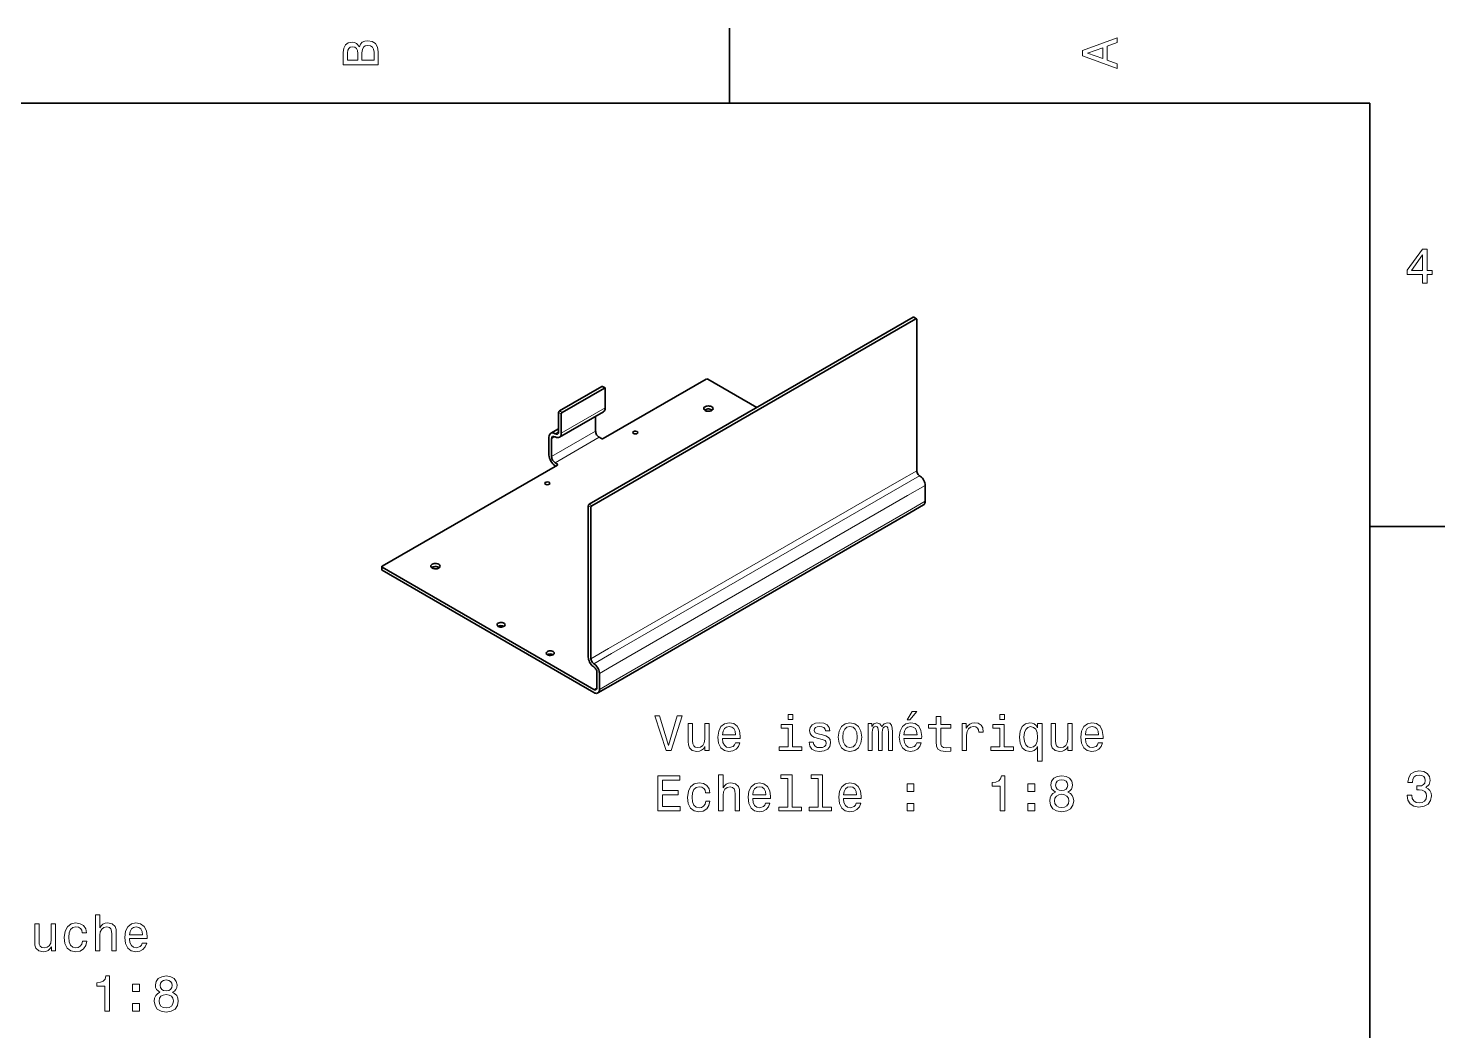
# Model space of a CAD drawing. Extents: x 0 to 297, y 0 to 210.
# Drawn here: x 152.3 to 294.5, y 106.9 to 207.5 of the extents above; entities that cross this region are included whole.
import ezdxf

# ---------------------------------------------------------------- set-up
doc = ezdxf.new("R2010")
doc.units = 0

msp = doc.modelspace()

# ---------------------------------------------------------------- linework, layer by layer
at = {"color": 7, "lineweight": 35, "ltscale": 0.1875}
for p, q in [((222.699997, 200), (222.699997, 207.5)), ((287, 157.5), (294.5, 157.5))]:
    msp.add_line(p, q, dxfattribs=at)
at = {"color": 7, "lineweight": 35}
for p, q in [((287, 200), (10, 200)), ((287, 10), (287, 200)), ((241.145447, 178.496429), (208.61853, 159.71701)), ((241.410614, 178.343338), (208.883698, 159.563919)), ((187.820755, 153.496323), (205.419495, 163.656967)), ((211.248505, 141.791656), (240.416656, 158.631897)), ((187.820755, 153.394272), (209.08699, 141.116196)), ((209.08699, 140.810013), (187.820755, 153.088074))]:
    msp.add_line(p, q, dxfattribs=at)
at = {"color": 7, "lineweight": 13, "ltscale": 0.007655}
for p, q in [((241.410614, 178.343338), (241.145447, 178.496429)), ((210.14827, 171.388168), (209.883102, 171.54126)), ((205.817245, 168.785583), (205.552078, 168.938675)), ((205.90564, 168.938675), (205.640472, 169.091766)), ((208.795319, 159.410828), (208.530151, 159.563919)), ((208.883698, 159.563919), (208.61853, 159.71701)), ((187.820755, 153.088074), (187.820755, 153.394272))]:
    msp.add_line(p, q, dxfattribs=at)
at = {"color": 7, "lineweight": 35, "ltscale": 0.007655}
for p, q in [((241.473114, 178.349533), (241.207947, 178.502625)), ((210.21077, 171.394363), (209.945602, 171.547455)), ((187.784149, 153.139114), (187.784149, 153.445297))]:
    msp.add_line(p, q, dxfattribs=at)
at = {"color": 7, "lineweight": 35, "ltscale": 0.380181}
for p, q in [((241.498993, 163.085068), (241.498993, 178.292313)), ((208.530151, 144.356674), (208.530151, 159.563919)), ((208.795319, 159.410828), (208.795319, 144.203583))]:
    msp.add_line(p, q, dxfattribs=at)
at = {"color": 7, "lineweight": 35, "ltscale": 0.298259}
msp.add_line((210.015686, 166.310577), (220.347672, 172.275757), dxfattribs=at)
at = {"color": 7, "lineweight": 35, "ltscale": 0.142122}
msp.add_line((225.447693, 169.433304), (220.524445, 172.275757), dxfattribs=at)
at = {"color": 7, "lineweight": 35, "ltscale": 0.122474}
for p, q in [((209.883102, 171.54126), (205.640472, 169.091766)), ((210.14827, 171.388168), (205.90564, 168.938675))]:
    msp.add_line(p, q, dxfattribs=at)
at = {"color": 7, "lineweight": 35, "ltscale": 0.048479}
for p, q in [((210.236664, 171.337143), (210.236664, 169.397964)), ((205.552078, 166.999496), (205.552078, 168.938675)), ((205.817245, 168.785583), (205.817245, 166.846405))]:
    msp.add_line(p, q, dxfattribs=at)
at = {"color": 7, "lineweight": 13, "ltscale": 0.127578}
for p, q in [((210.236664, 169.397964), (205.817245, 166.846405)), ((209.264389, 167.050537), (204.844971, 164.498978)), ((209.61795, 166.438156), (205.198517, 163.886612))]:
    msp.add_line(p, q, dxfattribs=at)
at = {"color": 7, "lineweight": 35, "ltscale": 0.127578}
msp.add_line((210.05545, 168.997406), (205.636017, 166.445847), dxfattribs=at)
at = {"color": 7, "lineweight": 35, "ltscale": 0.037254}
msp.add_line((209.264389, 168.54068), (209.264389, 167.050537), dxfattribs=at)
at = {"color": 7, "lineweight": 35, "ltscale": 0.044652}
for p, q in [((204.579803, 164.652069), (204.579803, 166.438156)), ((204.844971, 166.285065), (204.844971, 164.498978))]:
    msp.add_line(p, q, dxfattribs=at)
at = {"color": 7, "lineweight": 35, "ltscale": 0.022836}
msp.add_line((205.552078, 167.295425), (204.761017, 166.838715), dxfattribs=at)
at = {"color": 7, "lineweight": 13, "ltscale": 0.010206}
for p, q in [((205.198517, 166.489182), (204.844971, 166.285065)), ((205.552078, 166.999496), (205.198517, 166.79538))]:
    msp.add_line(p, q, dxfattribs=at)
at = {"color": 7, "lineweight": 35, "ltscale": 0.006379}
for p, q in [((209.61795, 166.438156), (209.838913, 166.310577)), ((205.198517, 163.886612), (205.419495, 163.759033))]:
    msp.add_line(p, q, dxfattribs=at)
at = {"color": 7, "lineweight": 35, "ltscale": 0.001276}
msp.add_line((205.242722, 163.554901), (205.198517, 163.580414), dxfattribs=at)
at = {"color": 7, "lineweight": 13, "ltscale": 0.002552}
msp.add_line((205.419495, 163.656967), (205.419495, 163.759033), dxfattribs=at)
at = {"color": 7, "lineweight": 13, "ltscale": 0.051031}
for p, q in [((239.731232, 162.064438), (241.498993, 163.085068)), ((240.022919, 161.559235), (241.79068, 162.579849)), ((240.579758, 160.594742), (242.347534, 161.615372)), ((240.579758, 158.992371), (242.347534, 160.013)), ((210.56308, 145.224197), (208.795319, 144.203583)), ((210.854767, 144.718994), (209.08699, 143.698364)), ((211.411606, 143.754501), (209.643845, 142.733887)), ((211.411606, 142.15213), (209.643845, 141.131516))]:
    msp.add_line(p, q, dxfattribs=at)
at = {"color": 7, "lineweight": 13}
for p, q in [((239.731232, 162.064438), (210.56308, 145.224197)), ((240.022919, 161.559235), (210.854767, 144.718994)), ((240.579758, 160.594742), (211.411606, 143.754501)), ((240.579758, 158.992371), (211.411606, 142.15213))]:
    msp.add_line(p, q, dxfattribs=at)
at = {"color": 7, "lineweight": 35, "ltscale": 0.040059}
for p, q in [((242.347534, 160.013), (242.347534, 161.615372)), ((209.378677, 141.284607), (209.378677, 142.886978)), ((209.643845, 142.733887), (209.643845, 141.131516))]:
    msp.add_line(p, q, dxfattribs=at)
at = {"color": 7, "lineweight": 35, "ltscale": 0.051031}
for p, q in [((240.416656, 158.631897), (242.184418, 159.652512)), ((211.248505, 141.791656), (209.480728, 140.771027))]:
    msp.add_line(p, q, dxfattribs=at)
at = {"color": 7, "lineweight": 13, "ltscale": 0.00842}
msp.add_line((209.378677, 141.284607), (209.08699, 141.116196), dxfattribs=at)
at = {"color": 7, "lineweight": 13}
for points in [[(185.542007, 205.630417), (185.249496, 205.983429), (185.052811, 206.074219), (184.81073, 206.104477), (184.432495, 206.03891), (184.160156, 205.842224), (183.993729, 205.524506), (183.933212, 205.080704), (183.933212, 203.835022), (187.433212, 203.835022), (187.433212, 205.151306), (187.36261, 205.620331), (187.155838, 205.968307), (186.828018, 206.185165), (186.384216, 206.260818), (186.08667, 206.215424), (185.839554, 206.094391), (185.65799, 205.897705)], [(261.633209, 203.466858), (261.633209, 203.930847), (260.604401, 204.298996), (260.604401, 205.695969), (261.633209, 206.064133), (261.633209, 206.538193), (258.128174, 205.257217), (258.128174, 204.742798)], [(185.385666, 204.984879), (185.385666, 204.298996), (184.351807, 204.298996), (184.351807, 205.025223), (184.382065, 205.297562), (184.472839, 205.489197), (184.629181, 205.605194), (184.86116, 205.645538), (185.093155, 205.600143), (185.254532, 205.479111), (185.355408, 205.272339)], [(187.014618, 205.095825), (187.014618, 204.298996), (185.809296, 204.298996), (185.809296, 205.050446), (185.844589, 205.368164), (185.9505, 205.595108), (186.132065, 205.731277), (186.394302, 205.776657), (186.671692, 205.731277), (186.863327, 205.605194), (186.979324, 205.393372)], [(260.17572, 204.460388), (258.632477, 205), (260.17572, 205.539627)], [(292.277374, 181.916794), (292.731262, 181.916794), (292.731262, 182.784225), (293.23056, 182.784225), (293.23056, 183.187683), (292.731262, 183.187683), (292.731262, 185.341141), (292.272339, 185.341141), (290.739197, 183.228027), (290.739197, 182.784225), (292.277374, 182.784225)], [(291.162842, 183.187683), (292.277374, 184.756134), (292.277374, 183.187683)], [(217.46138, 138.489594), (216.583847, 135.509033), (215.681122, 138.489594), (215.202011, 138.489594), (216.331696, 134.984543), (216.836014, 134.984543), (217.940475, 138.489594)], [(229.055756, 138.605576), (228.586731, 138.605576), (228.586731, 138.101257), (229.055756, 138.101257)], [(240.524048, 138.060913), (240.821609, 138.060913), (241.522614, 138.918259), (241.028381, 138.918259)], [(243.459213, 137.22374), (243.459213, 135.867111), (243.489471, 135.428345), (243.630676, 135.125748), (243.913101, 134.949234), (244.392212, 134.888718), (244.916702, 134.91394), (244.916702, 135.297226), (244.533417, 135.266968), (244.18544, 135.307312), (243.99884, 135.433395), (243.918152, 135.645203), (243.903015, 135.942749), (243.903015, 137.22374), (244.916702, 137.22374), (244.916702, 137.601974), (243.903015, 137.601974), (243.903015, 138.393768), (243.459213, 138.393768), (243.459213, 137.601974), (242.692642, 137.601974), (242.692642, 137.22374)], [(250.307922, 138.605576), (249.838898, 138.605576), (249.838898, 138.101257), (250.307922, 138.101257)], [(220.663818, 137.692749), (220.220016, 137.692749), (220.220016, 136.129349), (220.169586, 135.766251), (220.023331, 135.503998), (219.796387, 135.342606), (219.49884, 135.292175), (219.26181, 135.33252), (219.110504, 135.453568), (219.02478, 135.660339), (219.004608, 135.952835), (219.004608, 137.692749), (218.560791, 137.692749), (218.560791, 135.912491), (218.575928, 135.554428), (218.671753, 135.256882), (218.964264, 134.984543), (219.433273, 134.888718), (219.68544, 134.924026), (219.902298, 135.014801), (220.088898, 135.171143), (220.240189, 135.398087), (220.240189, 134.984543), (220.663818, 134.984543)], [(222.000275, 136.210052), (223.775497, 136.210052), (223.780533, 136.416824), (223.699844, 136.996796), (223.477951, 137.430511), (223.124924, 137.692749), (222.655899, 137.788574), (222.19696, 137.687714), (221.843933, 137.405289), (221.616989, 136.946365), (221.536301, 136.341171), (221.611954, 135.720856), (221.838898, 135.266968), (222.186874, 134.984543), (222.640778, 134.888718), (223.034149, 134.954285), (223.356903, 135.125748), (223.593933, 135.398087), (223.730103, 135.7612), (223.291351, 135.7612), (223.200562, 135.559464), (223.069443, 135.408173), (222.696243, 135.28714), (222.408783, 135.342606), (222.191925, 135.519119), (222.050705, 135.806595), (222.000275, 136.194916)], [(222.000275, 136.583252), (222.055756, 136.931229), (222.191925, 137.188431), (222.398697, 137.344772), (222.671036, 137.400253), (222.938324, 137.344772), (223.145096, 137.188431), (223.271179, 136.931229), (223.316559, 136.583252)], [(229.040619, 135.357742), (229.040619, 137.601974), (227.900848, 137.601974), (227.900848, 137.22374), (228.596817, 137.22374), (228.596817, 135.357742), (227.689041, 135.357742), (227.689041, 134.984543), (229.958496, 134.984543), (229.958496, 135.357742)], [(232.046387, 136.56308), (231.617722, 136.66394), (231.299988, 136.779938), (231.194092, 137.016968), (231.22435, 137.183395), (231.330246, 137.304428), (231.501724, 137.380081), (231.74884, 137.410339), (231.98587, 137.380081), (232.17247, 137.289291), (232.293503, 137.153137), (232.343933, 136.971573), (232.777664, 136.971573), (232.777664, 136.981659), (232.702011, 137.309464), (232.495239, 137.566681), (232.17247, 137.728058), (231.74884, 137.788574), (231.32016, 137.728058), (231.007477, 137.56163), (230.810791, 137.314514), (230.750275, 137.001831), (230.79567, 136.699234), (230.936874, 136.487427), (231.168869, 136.336121), (231.50676, 136.230225), (232.001007, 136.109177), (232.303589, 135.983109), (232.384277, 135.882233), (232.414551, 135.730942), (232.369156, 135.544342), (232.248123, 135.403137), (232.051437, 135.312347), (231.789185, 135.282089), (231.51181, 135.312347), (231.310074, 135.418259), (231.17392, 135.589737), (231.118439, 135.826767), (230.689758, 135.826767), (230.760361, 135.423309), (230.967133, 135.130798), (231.294952, 134.954285), (231.74884, 134.888718), (232.2229, 134.954285), (232.570892, 135.130798), (232.7827, 135.413223), (232.858353, 135.781372), (232.802872, 136.099091), (232.64653, 136.315948), (232.389328, 136.457169)], [(233.624924, 136.336121), (233.705612, 135.720856), (233.937592, 135.266968), (234.305756, 134.984543), (234.799988, 134.888718), (235.289185, 134.984543), (235.657349, 135.261917), (235.889328, 135.715805), (235.975067, 136.336121), (235.889328, 136.951401), (235.657349, 137.410339), (235.289185, 137.687714), (234.799988, 137.788574), (234.305756, 137.687714), (233.937592, 137.405289), (233.705612, 136.951401)], [(234.078812, 136.341171), (234.124207, 136.795059), (234.265411, 137.122864), (234.492355, 137.3246), (234.799988, 137.395203), (235.102585, 137.3246), (235.329529, 137.127914), (235.470734, 136.795059), (235.521179, 136.341171), (235.470734, 135.882233), (235.329529, 135.549377), (235.102585, 135.347656), (234.799988, 135.282089), (234.492355, 135.347656), (234.265411, 135.549377), (234.124207, 135.882233)], [(236.615555, 134.984543), (237.024063, 134.984543), (237.024063, 136.795059), (237.049271, 137.067398), (237.124924, 137.264084), (237.240921, 137.380081), (237.392212, 137.425461), (237.513245, 137.385117), (237.593933, 137.284256), (237.634293, 137.112778), (237.649414, 136.885834), (237.649414, 134.984543), (238.0327, 134.984543), (238.0327, 136.795059), (238.057922, 137.062347), (238.13356, 137.259033), (238.254608, 137.380081), (238.405899, 137.425461), (238.526932, 137.385117), (238.607635, 137.284256), (238.658066, 136.885834), (238.658066, 134.984543), (239.066559, 134.984543), (239.066559, 136.855576), (239.041351, 137.243912), (238.960663, 137.541458), (238.799271, 137.723022), (238.537018, 137.788574), (238.229385, 137.687714), (237.992355, 137.395203), (237.805756, 137.682663), (237.493073, 137.788574), (237.205612, 137.687714), (237.008926, 137.405289), (237.008926, 137.692749), (236.615555, 137.692749)], [(240.216415, 136.210052), (241.991638, 136.210052), (241.996674, 136.416824), (241.915985, 136.996796), (241.694092, 137.430511), (241.341064, 137.692749), (240.87204, 137.788574), (240.413101, 137.687714), (240.060074, 137.405289), (239.83313, 136.946365), (239.752441, 136.341171), (239.828094, 135.720856), (240.055038, 135.266968), (240.403015, 134.984543), (240.856903, 134.888718), (241.250275, 134.954285), (241.573044, 135.125748), (241.810074, 135.398087), (241.946243, 135.7612), (241.507477, 135.7612), (241.416702, 135.559464), (241.285583, 135.408173), (240.912384, 135.28714), (240.624924, 135.342606), (240.408066, 135.519119), (240.266846, 135.806595), (240.216415, 136.194916)], [(240.216415, 136.583252), (240.271896, 136.931229), (240.408066, 137.188431), (240.614838, 137.344772), (240.887177, 137.400253), (241.154465, 137.344772), (241.361237, 137.188431), (241.487305, 136.931229), (241.5327, 136.583252)], [(246.066559, 134.984543), (246.510361, 134.984543), (246.510361, 136.532806), (246.555756, 136.906006), (246.691925, 137.173309), (246.913818, 137.334686), (247.211365, 137.390167), (247.433273, 137.354858), (247.599701, 137.253998), (247.700562, 137.08252), (247.73587, 136.85054), (248.184723, 136.85054), (248.124207, 137.259033), (247.957764, 137.551544), (247.680389, 137.728058), (247.302155, 137.788574), (247.044952, 137.74823), (246.823044, 137.647369), (246.626358, 137.475891), (246.470016, 137.243912), (246.470016, 137.692749), (246.066559, 137.692749)], [(250.292786, 135.357742), (250.292786, 137.601974), (249.153015, 137.601974), (249.153015, 137.22374), (249.848984, 137.22374), (249.848984, 135.357742), (248.941193, 135.357742), (248.941193, 134.984543), (251.210648, 134.984543), (251.210648, 135.357742)], [(253.636444, 137.27417), (253.480103, 137.501114), (253.303589, 137.662491), (253.096817, 137.753281), (252.859787, 137.788574), (252.431122, 137.687714), (252.098267, 137.405289), (251.881409, 136.951401), (251.805756, 136.341171), (251.881409, 135.725891), (252.098267, 135.272003), (252.431122, 134.984543), (252.859787, 134.888718), (253.096817, 134.918976), (253.298553, 135.004715), (253.475067, 135.161057), (253.636444, 135.398087), (253.636444, 133.935547), (254.080246, 133.935547), (254.080246, 137.692749), (253.636444, 137.692749)], [(252.259644, 136.341171), (252.305023, 136.790024), (252.446243, 137.117828), (252.658051, 137.31955), (252.93544, 137.390167), (253.227936, 137.31955), (253.449844, 137.122864), (253.580963, 136.795059), (253.631409, 136.341171), (253.580963, 135.882233), (253.449844, 135.554428), (253.227936, 135.352692), (252.93544, 135.28714), (252.658051, 135.352692), (252.446243, 135.554428), (252.305023, 135.887283)], [(257.0961, 137.692749), (256.652283, 137.692749), (256.652283, 136.129349), (256.601868, 135.766251), (256.455597, 135.503998), (256.228668, 135.342606), (255.931107, 135.292175), (255.694077, 135.33252), (255.542786, 135.453568), (255.457047, 135.660339), (255.436874, 135.952835), (255.436874, 137.692749), (254.993073, 137.692749), (254.993073, 135.912491), (255.008209, 135.554428), (255.104019, 135.256882), (255.39653, 134.984543), (255.865555, 134.888718), (256.117706, 134.924026), (256.334564, 135.014801), (256.521179, 135.171143), (256.672455, 135.398087), (256.672455, 134.984543), (257.0961, 134.984543)], [(258.432556, 136.210052), (260.207764, 136.210052), (260.212799, 136.416824), (260.132111, 136.996796), (259.910217, 137.430511), (259.55719, 137.692749), (259.088165, 137.788574), (258.629242, 137.687714), (258.276215, 137.405289), (258.049255, 136.946365), (257.968567, 136.341171), (258.04422, 135.720856), (258.271179, 135.266968), (258.619141, 134.984543), (259.073029, 134.888718), (259.466431, 134.954285), (259.789185, 135.125748), (260.026215, 135.398087), (260.162384, 135.7612), (259.723633, 135.7612), (259.632843, 135.559464), (259.501709, 135.408173), (259.12851, 135.28714), (258.841064, 135.342606), (258.624207, 135.519119), (258.482971, 135.806595), (258.432556, 136.194916)], [(258.432556, 136.583252), (258.488037, 136.931229), (258.624207, 137.188431), (258.830963, 137.344772), (259.103302, 137.400253), (259.370605, 137.344772), (259.577362, 137.188431), (259.70343, 136.931229), (259.74884, 136.583252)], [(215.52478, 128.937714), (217.74379, 128.937714), (217.74379, 129.361343), (215.988754, 129.361343), (215.988754, 130.546509), (217.552155, 130.546509), (217.552155, 130.965088), (215.988754, 130.965088), (215.988754, 132.014084), (217.703445, 132.014084), (217.703445, 132.437714), (215.52478, 132.437714)], [(221.611954, 128.937714), (222.055756, 128.937714), (222.055756, 130.501114), (222.101151, 130.859177), (222.247391, 131.121429), (222.47435, 131.282822), (222.776932, 131.343338), (223.019012, 131.292908), (223.170303, 131.156738), (223.245956, 130.929794), (223.271179, 130.627197), (223.271179, 128.937714), (223.714981, 128.937714), (223.714981, 130.717972), (223.694809, 131.07605), (223.604019, 131.373596), (223.306473, 131.64592), (222.842499, 131.741745), (222.590332, 131.706451), (222.373474, 131.610626), (222.191925, 131.45932), (222.055756, 131.252548), (222.055756, 132.558746), (221.611954, 132.558746)], [(228.566559, 132.185547), (228.566559, 129.310913), (227.653732, 129.310913), (227.653732, 128.937714), (229.918152, 128.937714), (229.918152, 129.310913), (229.010361, 129.310913), (229.010361, 132.558746), (227.87059, 132.558746), (227.87059, 132.185547)], [(231.602585, 132.185547), (231.602585, 129.310913), (230.689758, 129.310913), (230.689758, 128.937714), (232.954163, 128.937714), (232.954163, 129.310913), (232.046387, 129.310913), (232.046387, 132.558746), (230.906616, 132.558746), (230.906616, 132.185547)], [(249.889328, 128.937714), (250.348267, 128.937714), (250.348267, 132.462936), (250.005325, 132.462936), (249.914551, 132.155289), (249.732986, 131.948517), (249.455612, 131.827484), (249.072327, 131.78714), (249.072327, 131.429062), (249.889328, 131.429062)], [(255.426788, 130.823883), (255.169586, 130.682663), (254.993073, 130.485977), (254.882126, 130.238861), (254.846817, 129.941315), (254.927505, 129.492462), (255.1595, 129.144485), (255.537735, 128.922577), (256.052155, 128.836853), (256.561523, 128.922577), (256.939758, 129.144485), (257.171753, 129.492462), (257.257477, 129.941315), (257.217133, 130.238861), (257.111237, 130.485977), (256.929688, 130.682663), (256.677521, 130.823883), (256.879242, 130.944916), (257.020447, 131.111343), (257.106171, 131.31308), (257.136444, 131.560196), (257.055756, 131.918259), (256.843933, 132.205719), (256.501007, 132.392319), (256.052155, 132.462936), (255.598267, 132.392319), (255.25531, 132.205719), (255.038452, 131.918259), (254.962814, 131.560196), (254.988037, 131.31308), (255.073761, 131.111343)], [(290.729126, 130.51622), (290.729126, 130.480911), (290.809814, 129.996765), (291.046844, 129.633652), (291.420044, 129.401657), (291.914276, 129.315933), (292.438782, 129.401657), (292.832153, 129.623566), (293.08429, 129.976593), (293.175079, 130.430481), (293.134735, 130.728027), (293.023773, 130.970108), (292.842224, 131.156708), (292.600159, 131.292877), (292.927948, 131.565216), (293.043945, 131.998932), (292.968292, 132.392303), (292.751434, 132.68985), (292.398407, 132.87645), (291.914276, 132.942017), (291.460388, 132.861313), (291.112396, 132.63942), (290.885468, 132.286392), (290.809814, 131.817368), (290.809814, 131.782074), (291.258636, 131.782074), (291.299011, 132.104828), (291.430115, 132.336823), (291.641937, 132.478027), (291.939484, 132.528473), (292.201721, 132.488113), (292.393372, 132.382217), (292.509369, 132.210739), (292.554749, 131.97876), (292.509369, 131.731628), (292.388336, 131.565216), (292.176514, 131.46434), (291.889069, 131.434082), (291.692383, 131.439133), (291.692383, 131.04071), (291.939484, 131.050797), (292.257202, 131.005417), (292.494232, 130.884369), (292.635468, 130.687683), (292.685883, 130.430481), (292.630402, 130.13797), (292.484161, 129.921112), (292.252167, 129.784943), (291.944519, 129.739563), (291.626801, 129.789993), (291.394806, 129.941284), (291.248566, 130.183365), (291.193085, 130.51622)], [(220.300705, 130.74823), (220.739471, 130.74823), (220.648697, 131.151688), (220.431839, 131.469421), (220.093933, 131.666107), (219.655182, 131.741745), (219.171036, 131.640884), (218.802872, 131.358459), (218.570892, 130.899536), (218.490189, 130.284256), (218.565842, 129.674026), (218.792786, 129.220139), (219.150848, 128.937714), (219.640045, 128.841888), (220.073761, 128.917542), (220.411667, 129.129349), (220.643646, 129.462204), (220.744522, 129.906006), (220.320892, 129.906006), (220.245239, 129.623596), (220.104019, 129.411774), (219.902298, 129.280655), (219.655182, 129.240311), (219.347549, 129.305862), (219.125641, 129.507599), (218.989471, 129.835403), (218.944077, 130.299377), (218.989471, 130.753281), (219.130676, 131.081085), (219.357635, 131.282822), (219.655182, 131.353424), (219.917419, 131.308029), (220.114105, 131.192032), (220.245239, 131.000397)], [(225.036301, 130.163223), (226.811523, 130.163223), (226.816559, 130.369995), (226.73587, 130.949966), (226.513962, 131.383682), (226.16095, 131.64592), (225.691925, 131.741745), (225.232986, 131.640884), (224.879959, 131.358459), (224.653015, 130.899536), (224.572327, 130.294342), (224.64798, 129.674026), (224.874924, 129.220139), (225.2229, 128.937714), (225.676788, 128.841888), (226.07016, 128.907455), (226.392929, 129.078918), (226.629959, 129.351257), (226.766129, 129.714371), (226.327362, 129.714371), (226.236588, 129.512634), (226.105469, 129.361343), (225.732269, 129.240311), (225.444809, 129.295776), (225.227951, 129.47229), (225.086731, 129.759766), (225.036301, 130.148087)], [(225.036301, 130.536423), (225.091782, 130.884399), (225.227951, 131.141602), (225.434723, 131.297943), (225.707047, 131.353424), (225.97435, 131.297943), (226.181122, 131.141602), (226.30719, 130.884399), (226.352585, 130.536423)], [(234.144379, 130.163223), (235.919586, 130.163223), (235.924637, 130.369995), (235.843933, 130.949966), (235.62204, 131.383682), (235.269012, 131.64592), (234.799988, 131.741745), (234.341064, 131.640884), (233.988037, 131.358459), (233.761093, 130.899536), (233.680389, 130.294342), (233.756042, 129.674026), (233.982986, 129.220139), (234.330978, 128.937714), (234.784866, 128.841888), (235.178238, 128.907455), (235.501007, 129.078918), (235.738037, 129.351257), (235.874207, 129.714371), (235.43544, 129.714371), (235.344666, 129.512634), (235.213531, 129.361343), (234.840332, 129.240311), (234.552872, 129.295776), (234.336014, 129.47229), (234.194809, 129.759766), (234.144379, 130.148087)], [(234.144379, 130.536423), (234.199844, 130.884399), (234.336014, 131.141602), (234.542786, 131.297943), (234.815125, 131.353424), (235.082413, 131.297943), (235.289185, 131.141602), (235.415268, 130.884399), (235.460663, 130.536423)], [(240.524048, 130.894485), (241.220016, 130.894485), (241.220016, 131.64592), (240.524048, 131.64592)], [(252.668152, 130.894485), (253.364105, 130.894485), (253.364105, 131.64592), (252.668152, 131.64592)], [(255.441925, 131.519852), (255.482269, 131.741745), (255.603302, 131.913223), (255.794952, 132.019119), (256.052155, 132.059479), (256.304321, 132.019119), (256.495941, 131.913223), (256.617004, 131.741745), (256.662384, 131.519852), (256.617004, 131.292908), (256.495941, 131.116394), (256.304321, 131.000397), (256.052155, 130.965088), (255.794952, 131.005432), (255.603302, 131.116394), (255.482269, 131.292908)], [(240.524048, 128.937714), (241.220016, 128.937714), (241.220016, 129.689148), (240.524048, 129.689148)], [(252.668152, 128.937714), (253.364105, 128.937714), (253.364105, 129.689148), (252.668152, 129.689148)], [(255.330963, 129.951401), (255.376358, 130.218689), (255.522614, 130.420425), (255.749557, 130.551544), (256.052155, 130.596939), (256.349701, 130.551544), (256.57666, 130.420425), (256.7229, 130.218689), (256.773315, 129.951401), (256.7229, 129.66394), (256.57666, 129.447083), (256.349701, 129.305862), (256.052155, 129.260483), (255.749557, 129.305862), (255.522614, 129.447083), (255.376358, 129.66394)], [(159.039673, 114.880005), (159.483459, 114.880005), (159.483459, 116.443405), (159.528854, 116.801476), (159.67511, 117.063721), (159.902054, 117.225105), (160.204651, 117.285622), (160.446716, 117.235191), (160.598022, 117.099022), (160.673676, 116.872078), (160.698883, 116.569489), (160.698883, 114.880005), (161.1427, 114.880005), (161.1427, 116.660263), (161.122513, 117.018333), (161.031738, 117.315887), (160.734192, 117.588219), (160.270218, 117.684036), (160.018051, 117.648735), (159.801193, 117.552917), (159.619629, 117.401619), (159.483459, 117.194847), (159.483459, 118.501045), (159.039673, 118.501045)], [(155.055511, 117.588219), (154.61171, 117.588219), (154.61171, 116.024818), (154.561279, 115.661705), (154.415024, 115.39946), (154.18808, 115.238075), (153.890533, 115.187645), (153.653503, 115.227989), (153.502197, 115.349022), (153.416473, 115.555794), (153.396301, 115.848305), (153.396301, 117.588219), (152.952484, 117.588219), (152.952484, 115.807961), (152.967621, 115.44989), (153.063446, 115.152336), (153.355957, 114.880005), (153.824966, 114.784187), (154.077133, 114.819489), (154.293991, 114.910263), (154.480591, 115.066605), (154.631882, 115.293549), (154.631882, 114.880005), (155.055511, 114.880005)], [(157.728424, 116.690521), (158.167191, 116.690521), (158.076416, 117.093979), (157.859558, 117.411705), (157.521652, 117.608391), (157.082886, 117.684036), (156.59874, 117.583176), (156.230591, 117.300751), (155.998596, 116.84182), (155.917908, 116.226547), (155.993561, 115.616318), (156.220505, 115.162422), (156.578568, 114.880005), (157.067764, 114.784187), (157.50148, 114.859833), (157.839386, 115.071648), (158.071365, 115.404503), (158.172226, 115.848305), (157.748596, 115.848305), (157.672943, 115.565887), (157.531738, 115.354065), (157.330017, 115.222946), (157.082886, 115.182602), (156.775253, 115.248161), (156.55336, 115.44989), (156.417191, 115.777702), (156.371796, 116.241676), (156.417191, 116.695564), (156.558395, 117.023376), (156.785339, 117.225105), (157.082886, 117.295708), (157.345139, 117.25032), (157.541824, 117.134331), (157.672943, 116.942688)], [(162.46402, 116.105507), (164.239227, 116.105507), (164.244278, 116.312279), (164.163574, 116.89225), (163.941681, 117.325974), (163.588654, 117.588219), (163.119629, 117.684036), (162.660706, 117.583176), (162.307678, 117.300751), (162.080734, 116.84182), (162.000031, 116.236633), (162.075684, 115.616318), (162.302628, 115.162422), (162.65062, 114.880005), (163.104507, 114.784187), (163.497879, 114.849747), (163.820648, 115.021217), (164.057678, 115.293549), (164.193848, 115.656662), (163.755081, 115.656662), (163.664307, 115.454933), (163.533173, 115.303635), (163.159973, 115.182602), (162.872513, 115.238075), (162.655655, 115.414589), (162.51445, 115.702049), (162.46402, 116.090378)], [(162.46402, 116.478706), (162.519485, 116.826691), (162.655655, 117.083893), (162.862427, 117.240234), (163.134766, 117.295708), (163.402054, 117.240234), (163.608826, 117.083893), (163.734909, 116.826691), (163.780304, 116.478706)], [(159.992828, 108.833176), (160.451767, 108.833176), (160.451767, 112.358391), (160.108826, 112.358391), (160.018051, 112.050758), (159.836487, 111.843979), (159.559113, 111.722946), (159.175827, 111.682602), (159.175827, 111.324532), (159.992828, 111.324532)], [(165.530304, 110.719345), (165.273102, 110.578133), (165.096588, 110.381447), (164.985626, 110.134331), (164.950317, 109.836777), (165.031021, 109.387932), (165.263, 109.039948), (165.641251, 108.818047), (166.155655, 108.732307), (166.665024, 108.818047), (167.043274, 109.039948), (167.275253, 109.387932), (167.360992, 109.836777), (167.320648, 110.134331), (167.214737, 110.381447), (167.033173, 110.578133), (166.781021, 110.719345), (166.982742, 110.840378), (167.123962, 111.006805), (167.209686, 111.208534), (167.23996, 111.455658), (167.159256, 111.813721), (166.947449, 112.101189), (166.604507, 112.287788), (166.155655, 112.358391), (165.701767, 112.287788), (165.358826, 112.101189), (165.141968, 111.813721), (165.066315, 111.455658), (165.091537, 111.208534), (165.177277, 111.006805)], [(162.771652, 110.789948), (163.467621, 110.789948), (163.467621, 111.541389), (162.771652, 111.541389)], [(165.545425, 111.415306), (165.58577, 111.637207), (165.706818, 111.808678), (165.898453, 111.914589), (166.155655, 111.954933), (166.407822, 111.914589), (166.599457, 111.808678), (166.72049, 111.637207), (166.765884, 111.415306), (166.72049, 111.188362), (166.599457, 111.011848), (166.407822, 110.895859), (166.155655, 110.86055), (165.898453, 110.900902), (165.706818, 111.011848), (165.58577, 111.188362)], [(162.771652, 108.833176), (163.467621, 108.833176), (163.467621, 109.584618), (162.771652, 109.584618)], [(165.434479, 109.846863), (165.479858, 110.114159), (165.626114, 110.315887), (165.853058, 110.447006), (166.155655, 110.492401), (166.453217, 110.447006), (166.680145, 110.315887), (166.826416, 110.114159), (166.876831, 109.846863), (166.826416, 109.559402), (166.680145, 109.342545), (166.453217, 109.201332), (166.155655, 109.155945), (165.853058, 109.201332), (165.626114, 109.342545), (165.479858, 109.559402)]]:
    msp.add_lwpolyline(points, close=True, dxfattribs=at)
at = {"color": 7, "lineweight": 35}
for points in [[(241.79068, 162.579849), (241.715179, 162.634918), (241.644836, 162.709183), (241.584442, 162.797577), (241.538071, 162.894104), (241.508926, 162.992142), (241.498993, 163.085068)], [(242.347534, 161.615372), (242.339081, 161.731918), (242.313965, 161.854675), (242.272934, 161.979935), (242.217239, 162.103882), (242.148605, 162.222763), (242.069107, 162.332962), (241.98114, 162.431122), (241.88739, 162.514267), (241.79068, 162.579849)], [(242.184418, 159.652512), (242.24118, 159.696457), (242.286835, 159.756119), (242.320282, 159.830017), (242.340683, 159.916351), (242.347534, 160.013)], [(209.08699, 143.392181), (208.990295, 143.457779), (208.89653, 143.540909), (208.808563, 143.639069), (208.729065, 143.749268), (208.660431, 143.868149), (208.604752, 143.992096), (208.563721, 144.117355), (208.538589, 144.240128), (208.530151, 144.356674)], [(208.795319, 144.203583), (208.805237, 144.110672), (208.834381, 144.012619), (208.880753, 143.916107), (208.941147, 143.827698), (209.01149, 143.753433), (209.08699, 143.698364)], [(209.08699, 143.698364), (209.183701, 143.632782), (209.277466, 143.549637), (209.365417, 143.451477), (209.444916, 143.341278), (209.51355, 143.222397), (209.569244, 143.09845), (209.610275, 142.97319), (209.635391, 142.850433), (209.643845, 142.733887)], [(209.378677, 142.886978), (209.368744, 142.979889), (209.3396, 143.077942), (209.293243, 143.174454), (209.232834, 143.262863), (209.162491, 143.337128), (209.08699, 143.392181)], [(209.08699, 141.116196), (209.125061, 141.097092), (209.162491, 141.084076), (209.210266, 141.076584), (209.254288, 141.080521), (209.293243, 141.095779)], [(209.480728, 140.771027), (209.414291, 140.743851), (209.339798, 140.734131), (209.259079, 140.742111), (209.174118, 140.767624), (209.08699, 140.810013)], [(209.293243, 141.095779), (209.325928, 141.121887), (209.351349, 141.158035), (209.368744, 141.203156), (209.37619, 141.242081), (209.378677, 141.284607)], [(209.643845, 141.131516), (209.636993, 141.034866), (209.616608, 140.948532), (209.58316, 140.874634), (209.537491, 140.814972), (209.480728, 140.771027)]]:
    msp.add_lwpolyline(points, dxfattribs=at)
for centre, major_axis, start_param, end_param in [((241.145447, 178.394379), (-0.0625, -0.108246), 3.1415926536, 3.926990817), ((241.410614, 178.241272), (-0.0625, -0.108246), 3.1415926536, 3.926990817), ((241.410614, 178.241272), (-0.0625, -0.108246), 2.3561944902, 3.1415926536), ((220.436066, 172.224716), (0.125, 0), 0.7853981634, 2.3561944902), ((209.883102, 171.439194), (-0.0625, -0.108246), 3.1415926536, 3.926990817), ((210.14827, 171.286102), (0.0625, 0.108246), 6.2831853072, 7.0685834706), ((210.14827, 171.286102), (0.0625, 0.108246), 5.4977871438, 6.2831853072), ((209.61795, 169.755173), (-0.4375, 0.757767), 3.1415926536, 3.926990817), ((220.582474, 169.318832), (0.46875, 0), 6.2831853072, 9.4247779608), ((220.582474, 169.318832), (0.46875, 0), 3.1415926536, 3.926990817), ((220.582474, 169.01265), (-0.46875, 0), 3.926990817, 5.6820246607), ((220.582474, 169.318832), (0.46875, 0), 3.926990817, 6.2831853072), ((220.582474, 169.01265), (-0.46875, 0), 3.7427531101, 3.926990817), ((205.640472, 168.989716), (-0.0625, -0.108246), 3.926990817, 5.4977871438), ((205.90564, 168.836609), (0.0625, 0.108246), 0.7853981634, 2.3561944902), ((205.198517, 166.080948), (-0.4375, 0.757767), 0, 0.7853981634), ((205.198517, 166.080948), (-0.4375, 0.757767), 5.4977871438, 6.2831853072), ((205.198517, 166.080948), (-0.25, 0.433014), 6.2831853072, 7.0685834706), ((205.198517, 166.080948), (-0.25, 0.433014), 5.4977871438, 6.2831853072), ((205.198517, 167.203629), (-0.25, 0.433014), 2.3561944902, 3.1415926536), ((205.198517, 167.203629), (-0.4375, 0.757767), 2.3561944902, 3.1415926536), ((205.198517, 167.203629), (-0.25, 0.433014), 3.1415926536, 3.926990817), ((205.198517, 167.203629), (-0.4375, 0.757767), 3.1415926536, 3.926990817), ((209.61795, 166.846405), (-0.25, 0.433014), 0.7853981634, 2.3561944902), ((213.247131, 166.919861), (0.25, 0), 0.7853981634, 3.1415926536), ((213.247131, 166.919861), (0.25, 0), 3.1415926536, 6.2831853072), ((213.247131, 166.919861), (0.25, 0), 0, 0.7853981634), ((209.927307, 166.361618), (0.125, 0), 3.926990817, 5.4977871438), ((205.198517, 164.294861), (-0.4375, 0.757767), 0.7853981634, 2.3561944902), ((205.198517, 164.294861), (-0.25, 0.433014), 0.7853981634, 2.3561944902), ((205.331116, 163.707993), (0.125, 0), 0, 0.7853981634), ((205.331116, 163.707993), (0.125, 0), 5.4977871438, 6.2831853072), ((204.408295, 161.816757), (0.25, 0), 0.7853981634, 3.1415926536), ((204.408295, 161.816757), (0.25, 0), 3.1415926536, 6.2831853072), ((204.408295, 161.816757), (0.25, 0), 0, 0.7853981634), ((208.61853, 159.614944), (-0.0625, -0.108246), 3.926990817, 5.4977871438), ((208.883698, 159.461853), (-0.0625, -0.108246), 3.926990817, 5.4977871438), ((193.182098, 153.499222), (0.46875, 0), 6.2831853072, 9.4247779608), ((187.909149, 153.445297), (0.125, 0), 2.3561944902, 3.1415926536), ((187.909149, 153.445297), (0.125, 0), 3.1415926536, 3.926990817), ((187.909149, 153.139114), (0.125, 0), 3.1415926536, 3.926990817), ((193.182098, 153.499222), (0.46875, 0), 3.1415926536, 3.926990817), ((193.182098, 153.193024), (-0.46875, 0), 3.926990817, 5.6820246607), ((193.182098, 153.499222), (0.46875, 0), 3.926990817, 6.2831853072), ((193.182098, 153.193024), (-0.46875, 0), 3.7427531101, 3.926990817), ((199.772186, 147.616791), (0.399994, 0), 0, 3.1415926536), ((199.772186, 147.616791), (0.399994, 0), 3.1415926536, 3.926990817), ((199.772186, 147.310608), (-0.399994, 0), 3.926990817, 5.5586420181), ((199.772186, 147.616791), (0.399994, 0), 3.926990817, 6.2831853072), ((199.772186, 147.310608), (-0.399994, 0), 3.8666120573, 3.926990817), ((204.710449, 144.765686), (0.399994, 0), 0, 3.1415926536), ((204.710449, 144.765686), (0.399994, 0), 3.1415926536, 3.926990817), ((204.710449, 144.459503), (-0.399994, 0), 3.926990817, 5.5586420181), ((204.710449, 144.765686), (0.399994, 0), 3.926990817, 6.2831853072), ((204.710449, 144.459503), (-0.399994, 0), 3.8666120573, 3.926990817)]:
    msp.add_ellipse(centre, major_axis=major_axis, ratio=0.57735, start_param=start_param, end_param=end_param, dxfattribs=at)

doc.saveas('drawing.dxf')
